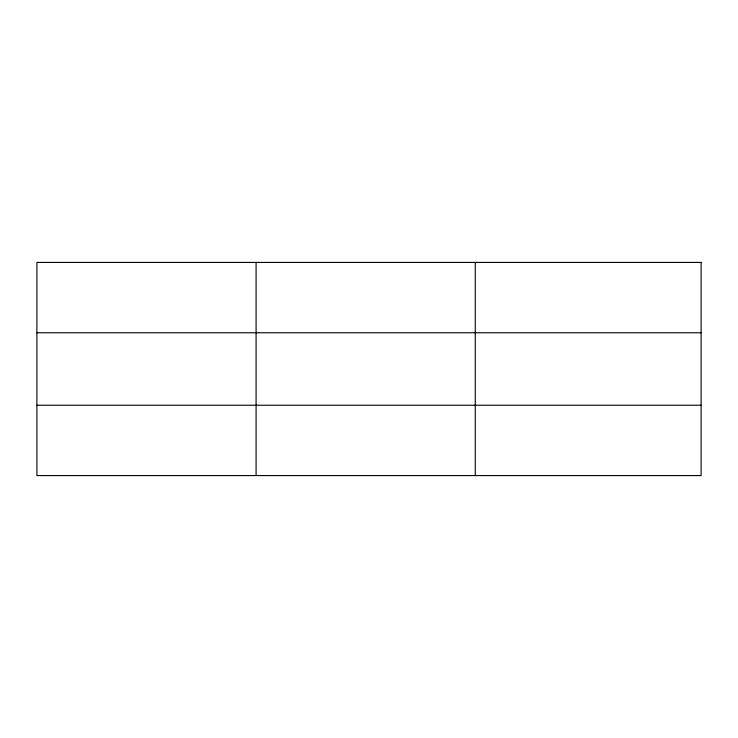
<?xml version="1.0" encoding="UTF-8"?>
<svg xmlns="http://www.w3.org/2000/svg" width="738" height="738" viewBox="0 0 738 738"><rect width="100%" height="100%" fill="white"/><g stroke="black" fill="none" stroke-linecap="round" stroke-linejoin="round"><path stroke-width="1.11" d="M256.086 262.424L256.086 475.576M475.272 262.424L475.272 475.576M36.9 332.764L701.1 332.764M36.9 405.236L701.1 405.236M701.1 262.424L701.1 475.576L36.9 475.576L36.9 262.424L701.1 262.424"/></g></svg>
